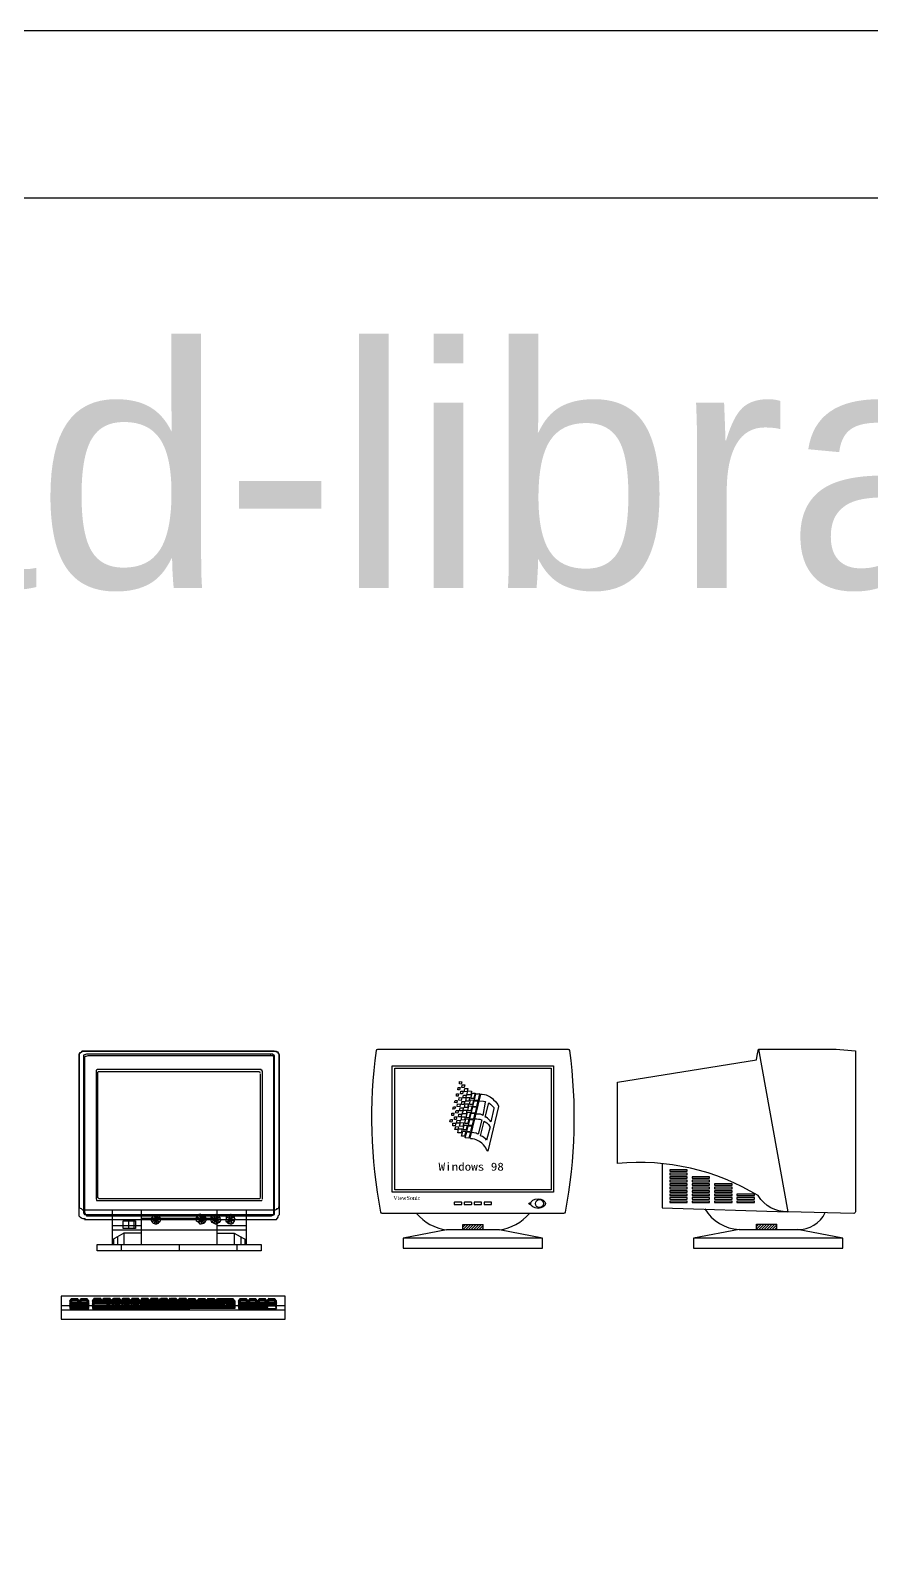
# Model space of a CAD drawing. Header units: inches. Extents: x 11.8 to 54.3, y 10.8 to 35.6.
# Drawn here: x 36.212 to 37.901, y 32.555 to 35.624 of the extents above; entities that cross this region are included whole.
import ezdxf

# ---------------------------------------------------------------- set-up
doc = ezdxf.new("R2010")
doc.units = ezdxf.units.IN
doc.header["$MEASUREMENT"] = 0
for name, color, linetype in [('02', 2, 'Continuous'), ('8', 8, 'Continuous'), ('kadrbm', 4, 'Continuous')]:
    doc.layers.add(name, color=color, linetype=linetype)
doc.styles.add('bmmm', font='swissel.ttf')
doc.styles.add('STYLE1', font='SimSun.ttf')
doc.styles.add('STYLE4', font='dutcheb.ttf')
pattern_1 = [(45, (-18.8266298, 37.797434), (-0.00265165043, 0.00265165043), [])]

# ---------------------------------------------------------------- blocks, each defined once
blk = doc.blocks.new('kadrbm')
at = {"layer": 'kadrbm', "color": 4}
blk.add_lwpolyline([(0, 0), (0, 24.7972), (21, 24.7972), (21, 0), (0, 0)], close=True, dxfattribs=at)
blk.add_lwpolyline([(20.6631, 0.3257), (20.6631, 24.4603), (0.3369, 24.4603), (0.3369, 0.3257), (20.6631, 0.3257)], dxfattribs=at)
at = {"layer": 'kadrbm', "color": 211, "true_color": 0xf674fb, "style": 'bmmm'}
blk.add_text('www.cad-libraries.blogspot.com', height=0.485134, dxfattribs=at).set_placement((0.5726, 23.6772))

msp = doc.modelspace()

# ---------------------------------------------------------------- hatches: boundary and pattern name
at = {"layer": '8'}
h = msp.add_hatch(dxfattribs=at)
h.set_pattern_fill('ANSI31,_O', color=256, scale=0.03)
h.set_pattern_definition(pattern_1)
h.paths.add_polyline_path([(37.1205, 33.2147), (37.1205, 33.2253), (37.08, 33.2253), (37.08, 33.2147)])
h = msp.add_hatch(dxfattribs=at)
h.set_pattern_fill('ANSI31,_O', color=256, scale=0.03)
h.set_pattern_definition(pattern_1)
h.paths.add_polyline_path([(37.6701, 33.2258), (37.6701, 33.2153), (37.7107, 33.2153), (37.7107, 33.2258)])

# ---------------------------------------------------------------- linework, layer by layer
at = {"layer": '02'}
for p, q in [((37.6738, 33.5777), (37.7326, 33.2512)), ((37.0671, 33.4834), (37.0675, 33.4878)), ((37.0675, 33.4878), (37.0715, 33.4878)), ((37.0701, 33.496), (37.0705, 33.5004)), ((37.0734, 33.4958), (37.0701, 33.496)), ((37.0705, 33.5004), (37.0743, 33.5004)), ((37.0715, 33.4878), (37.0707, 33.4834)), ((37.0732, 33.508), (37.0734, 33.5126)), ((37.0764, 33.5076), (37.0732, 33.508)), ((37.0734, 33.5126), (37.0776, 33.512)), ((37.0743, 33.5004), (37.0734, 33.4958)), ((37.0753, 33.4876), (37.0759, 33.4931)), ((37.0795, 33.4876), (37.0753, 33.4876)), ((37.0759, 33.4931), (37.0806, 33.4931)), ((37.0776, 33.512), (37.0764, 33.5076)), ((37.0778, 33.5009), (37.0787, 33.5063)), ((37.0829, 33.5004), (37.0778, 33.5009)), ((37.0787, 33.5063), (37.0841, 33.5061)), ((37.0806, 33.4931), (37.0795, 33.4876)), ((37.0797, 33.4797), (37.081, 33.4853)), ((37.081, 33.4853), (37.0871, 33.4853)), ((37.0827, 33.492), (37.0837, 33.4985)), ((37.0887, 33.4925), (37.0827, 33.492)), ((37.0841, 33.5061), (37.0829, 33.5004)), ((37.0837, 33.4985), (37.09, 33.4985)), ((37.0871, 33.4853), (37.0852, 33.4797)), ((37.0883, 33.4856), (37.0902, 33.4939)), ((37.0957, 33.4858), (37.0883, 33.4856)), ((37.09, 33.4985), (37.0887, 33.4925)), ((37.0902, 33.4939), (37.0976, 33.4933)), ((37.0946, 33.3986), (37.1159, 33.4873)), ((37.0976, 33.4933), (37.0957, 33.4858)), ((37.0961, 33.4793), (37.0984, 33.489)), ((37.0984, 33.489), (37.1047, 33.489)), ((37.1047, 33.489), (37.1023, 33.4792)), ((37.1033, 33.4757), (37.1062, 33.4877)), ((37.1062, 33.4877), (37.1101, 33.4881)), ((37.1101, 33.4881), (37.1136, 33.4887)), ((37.1136, 33.4887), (37.1104, 33.4752)), ((37.1143, 33.4888), (37.1143, 33.4888)), ((37.1159, 33.4873), (37.1187, 33.4873)), ((37.1187, 33.4873), (37.1235, 33.4868)), ((37.1235, 33.4868), (37.1265, 33.4857)), ((37.1265, 33.4857), (37.1311, 33.4839)), ((37.06, 33.4574), (37.061, 33.462)), ((37.064, 33.4578), (37.06, 33.4574)), ((37.061, 33.462), (37.065, 33.4618)), ((37.0633, 33.4702), (37.0644, 33.4748)), ((37.0677, 33.4698), (37.0633, 33.4702)), ((37.065, 33.4618), (37.064, 33.4578)), ((37.0644, 33.4748), (37.0688, 33.4746)), ((37.0654, 33.4498), (37.0667, 33.4547)), ((37.0667, 33.4547), (37.0713, 33.4547)), ((37.0707, 33.4834), (37.0671, 33.4834)), ((37.0688, 33.4746), (37.0677, 33.4698)), ((37.0686, 33.4626), (37.0692, 33.4677)), ((37.0736, 33.462), (37.0686, 33.4626)), ((37.0692, 33.4677), (37.0749, 33.4675)), ((37.0713, 33.4547), (37.0698, 33.449)), ((37.0719, 33.4752), (37.0726, 33.4805)), ((37.0766, 33.4748), (37.0719, 33.4752)), ((37.0726, 33.4805), (37.0776, 33.4799)), ((37.0734, 33.454), (37.0743, 33.4599)), ((37.0749, 33.4675), (37.0736, 33.462)), ((37.0743, 33.4599), (37.081, 33.4599)), ((37.0776, 33.4799), (37.0766, 33.4748)), ((37.0772, 33.4668), (37.0782, 33.4727)), ((37.0822, 33.4666), (37.0772, 33.4668)), ((37.0782, 33.4727), (37.0839, 33.4725)), ((37.0785, 33.4475), (37.081, 33.4553)), ((37.081, 33.4599), (37.0793, 33.454)), ((37.0852, 33.4797), (37.0797, 33.4797)), ((37.081, 33.4553), (37.0881, 33.4553)), ((37.0839, 33.4725), (37.0822, 33.4666)), ((37.0831, 33.4608), (37.0843, 33.4679)), ((37.0892, 33.4608), (37.0831, 33.4608)), ((37.0843, 33.4679), (37.0911, 33.4679)), ((37.086, 33.4731), (37.0875, 33.4809)), ((37.0923, 33.4734), (37.086, 33.4731)), ((37.0881, 33.4553), (37.0864, 33.4477)), ((37.0875, 33.4809), (37.0942, 33.4809)), ((37.0911, 33.4679), (37.0892, 33.4608)), ((37.09, 33.4547), (37.0922, 33.4636)), ((37.09, 33.4547), (37.0962, 33.4546)), ((37.0922, 33.4636), (37.0984, 33.4633)), ((37.0942, 33.4809), (37.0923, 33.4734)), ((37.0931, 33.467), (37.0952, 33.4757)), ((37.0931, 33.467), (37.0993, 33.467)), ((37.0952, 33.4757), (37.1014, 33.4754)), ((37.0961, 33.4793), (37.1023, 33.4792)), ((37.0984, 33.4633), (37.0962, 33.4546)), ((37.0971, 33.4502), (37.0999, 33.4615)), ((37.1014, 33.4754), (37.0993, 33.467)), ((37.0998, 33.4615), (37.1071, 33.4613)), ((37.1002, 33.4628), (37.1029, 33.4739)), ((37.1002, 33.4628), (37.1074, 33.4628)), ((37.1029, 33.4739), (37.11, 33.4737)), ((37.1033, 33.4757), (37.1104, 33.4752)), ((37.1071, 33.4613), (37.1044, 33.45)), ((37.11, 33.4737), (37.1074, 33.4628)), ((37.1089, 33.4612), (37.109, 33.4612)), ((37.1128, 33.4742), (37.1215, 33.4735)), ((37.1251, 33.4715), (37.1198, 33.4446)), ((37.1215, 33.4735), (37.1254, 33.4726)), ((37.1247, 33.4411), (37.132, 33.4696)), ((37.1254, 33.4726), (37.1251, 33.4715)), ((37.1518, 33.4623), (37.1304, 33.3727)), ((37.1311, 33.4839), (37.1346, 33.482)), ((37.132, 33.4696), (37.1355, 33.4673)), ((37.1346, 33.482), (37.1392, 33.4788)), ((37.1355, 33.4673), (37.1382, 33.4648)), ((37.1424, 33.4588), (37.1362, 33.4315)), ((37.1382, 33.4648), (37.1401, 33.4623)), ((37.1392, 33.4788), (37.1417, 33.4758)), ((37.1401, 33.4623), (37.1419, 33.4602)), ((37.1417, 33.4758), (37.1454, 33.4728)), ((37.1419, 33.4602), (37.1424, 33.4588)), ((37.1454, 33.4728), (37.1474, 33.4698)), ((37.1474, 33.4698), (37.15, 33.4664)), ((37.15, 33.4664), (37.1516, 33.4634)), ((37.1516, 33.4634), (37.1518, 33.4623)), ((37.0539, 33.4318), (37.0554, 33.4366)), ((37.0579, 33.4312), (37.0539, 33.4318)), ((37.0554, 33.4366), (37.0593, 33.4364)), ((37.0575, 33.4444), (37.0581, 33.4492)), ((37.061, 33.4444), (37.0575, 33.4444)), ((37.0593, 33.4364), (37.0579, 33.4312)), ((37.0581, 33.4492), (37.0621, 33.449)), ((37.0596, 33.4236), (37.0598, 33.4291)), ((37.0598, 33.4291), (37.0656, 33.4289)), ((37.0621, 33.449), (37.061, 33.4444)), ((37.0631, 33.4364), (37.0629, 33.4417)), ((37.0629, 33.4417), (37.0677, 33.4414)), ((37.0667, 33.4364), (37.0631, 33.4364)), ((37.0656, 33.4289), (37.0642, 33.4234)), ((37.0698, 33.449), (37.0654, 33.4498)), ((37.0677, 33.4414), (37.0667, 33.4364)), ((37.0675, 33.4291), (37.0688, 33.4347)), ((37.073, 33.4291), (37.0675, 33.4291)), ((37.0688, 33.4347), (37.0745, 33.4345)), ((37.0709, 33.4414), (37.0719, 33.4473)), ((37.0761, 33.4417), (37.0709, 33.4414)), ((37.0719, 33.4473), (37.0776, 33.4471)), ((37.0745, 33.4345), (37.073, 33.4291)), ((37.0793, 33.454), (37.0734, 33.454)), ((37.0734, 33.4228), (37.0753, 33.4301)), ((37.0753, 33.4301), (37.082, 33.4297)), ((37.0776, 33.4471), (37.0761, 33.4417)), ((37.0766, 33.4351), (37.0778, 33.4419)), ((37.0835, 33.4354), (37.0766, 33.4351)), ((37.0778, 33.4419), (37.0848, 33.4417)), ((37.0864, 33.4477), (37.0785, 33.4475)), ((37.082, 33.4297), (37.0801, 33.4226)), ((37.0806, 33.4161), (37.0827, 33.4247)), ((37.0827, 33.4247), (37.0889, 33.4247)), ((37.0848, 33.4417), (37.0835, 33.4354)), ((37.0837, 33.4289), (37.0858, 33.4374)), ((37.0837, 33.4289), (37.0899, 33.429)), ((37.0858, 33.4374), (37.092, 33.4374)), ((37.0867, 33.4409), (37.0891, 33.4508)), ((37.0867, 33.4409), (37.0928, 33.4407)), ((37.0889, 33.4247), (37.0867, 33.416)), ((37.0891, 33.4508), (37.0953, 33.4506)), ((37.092, 33.4374), (37.0899, 33.429)), ((37.091, 33.4249), (37.0938, 33.4364)), ((37.091, 33.4249), (37.0984, 33.4249)), ((37.0953, 33.4506), (37.0928, 33.4407)), ((37.0938, 33.4364), (37.1011, 33.4362)), ((37.0941, 33.4378), (37.0969, 33.4491)), ((37.0941, 33.4378), (37.1015, 33.438)), ((37.0969, 33.4491), (37.1041, 33.4489)), ((37.0971, 33.4502), (37.1044, 33.45)), ((37.1011, 33.4362), (37.0984, 33.4249)), ((37.1041, 33.4489), (37.1015, 33.438)), ((37.1039, 33.4374), (37.1079, 33.4375)), ((37.1084, 33.4473), (37.1063, 33.4474)), ((37.1079, 33.4375), (37.1116, 33.4372)), ((37.1116, 33.4473), (37.1084, 33.4473)), ((37.1178, 33.4356), (37.1104, 33.4067)), ((37.1157, 33.4469), (37.1116, 33.4473)), ((37.1116, 33.4372), (37.1143, 33.4368)), ((37.1143, 33.4368), (37.1173, 33.4356)), ((37.1152, 33.4037), (37.1228, 33.4329)), ((37.118, 33.4457), (37.1157, 33.4469)), ((37.1173, 33.4356), (37.1178, 33.4356)), ((37.1198, 33.4446), (37.118, 33.4457)), ((37.1228, 33.4329), (37.1249, 33.4317)), ((37.127, 33.4409), (37.1247, 33.4411)), ((37.1249, 33.4317), (37.1279, 33.4299)), ((37.1297, 33.4391), (37.127, 33.4409)), ((37.1279, 33.4299), (37.1313, 33.426)), ((37.1318, 33.4368), (37.1297, 33.4391)), ((37.1313, 33.426), (37.1334, 33.4228)), ((37.1346, 33.4338), (37.1318, 33.4368)), ((37.1362, 33.4315), (37.1346, 33.4338)), ((37.0642, 33.4234), (37.0596, 33.4236)), ((37.064, 33.4163), (37.0656, 33.4221)), ((37.0701, 33.4165), (37.064, 33.4163)), ((37.0656, 33.4221), (37.0715, 33.4219)), ((37.0698, 33.4095), (37.0715, 33.4175)), ((37.0768, 33.4095), (37.0698, 33.4095)), ((37.0715, 33.4219), (37.0701, 33.4165)), ((37.0715, 33.4175), (37.0789, 33.4173)), ((37.0801, 33.4226), (37.0734, 33.4228)), ((37.0789, 33.4173), (37.0768, 33.4095)), ((37.0774, 33.4031), (37.0799, 33.4131)), ((37.0835, 33.4031), (37.0774, 33.4031)), ((37.0799, 33.4131), (37.0859, 33.4129)), ((37.0806, 33.4161), (37.0867, 33.416)), ((37.0859, 33.4129), (37.0835, 33.4031)), ((37.0848, 33.3995), (37.0877, 33.4114)), ((37.0922, 33.3991), (37.0848, 33.3995)), ((37.0877, 33.4114), (37.0951, 33.4112)), ((37.088, 33.4126), (37.0907, 33.4236)), ((37.088, 33.4126), (37.0955, 33.4129)), ((37.0907, 33.4236), (37.098, 33.4236)), ((37.0951, 33.4112), (37.0922, 33.399)), ((37.0953, 33.3975), (37.0946, 33.3986)), ((37.0996, 33.3975), (37.0953, 33.3975)), ((37.098, 33.4236), (37.0955, 33.4129)), ((37.0973, 33.4101), (37.098, 33.4101)), ((37.0975, 33.4101), (37.0984, 33.4101)), ((37.1019, 33.4099), (37.0975, 33.4101)), ((37.1033, 33.3966), (37.0996, 33.3975)), ((37.1065, 33.4087), (37.1019, 33.4099)), ((37.107, 33.3954), (37.1033, 33.3966)), ((37.1086, 33.4076), (37.1065, 33.4087)), ((37.1097, 33.394), (37.107, 33.3954)), ((37.1104, 33.4067), (37.1086, 33.4076)), ((37.1134, 33.3922), (37.1097, 33.394)), ((37.1192, 33.4023), (37.1152, 33.4037)), ((37.1219, 33.4002), (37.1192, 33.4023)), ((37.1261, 33.397), (37.1219, 33.4002)), ((37.1277, 33.3947), (37.1261, 33.397)), ((37.1348, 33.4216), (37.1277, 33.3947)), ((37.1334, 33.4228), (37.1348, 33.4216)), ((37.1182, 33.3888), (37.1134, 33.3922)), ((37.1212, 33.3855), (37.1182, 33.3888)), ((37.1238, 33.3821), (37.1212, 33.3855)), ((37.1261, 33.3793), (37.1238, 33.3821)), ((37.1277, 33.3764), (37.1261, 33.3793)), ((37.1304, 33.3727), (37.1277, 33.3764)), ((37.1537, 33.2147), (37.0468, 33.2147)), ((37.08, 33.2253), (37.1205, 33.2253)), ((37.08, 33.2147), (37.08, 33.2253)), ((37.1205, 33.2147), (37.1205, 33.2253)), ((37.635, 33.2153), (37.7522, 33.2153)), ((37.6701, 33.2258), (37.7107, 33.2258)), ((37.6701, 33.2153), (37.6701, 33.2258)), ((37.7107, 33.2153), (37.7107, 33.2258)), ((37.2402, 33.198), (36.9602, 33.198)), ((37.8436, 33.198), (37.5436, 33.198)), ((37.8436, 33.198), (37.5436, 33.198))]:
    msp.add_line(p, q, dxfattribs=at)
for points in [[(36.9181, 33.2477, -0.362318), (36.9153, 33.2501, -0.080728), (36.9064, 33.5753, -0.377356), (36.9092, 33.5777), (37.2912, 33.5777, -0.377356), (37.2941, 33.5753, -0.080728), (37.2852, 33.2501, -0.362318), (37.2824, 33.2477)], [(37.8652, 33.2477), (37.7326, 33.2512, -0.278276), (37.6735, 33.2834, 0.161731), (37.3908, 33.3479), (37.3908, 33.5113), (37.6698, 33.5561), (37.671, 33.5648), (37.6738, 33.5777), (37.8064, 33.5777, -0.03255), (37.8686, 33.5743), (37.8686, 33.2512, -0.414214)], [(37.0637, 33.2653), (37.0767, 33.2653, 0.414214), (37.0777, 33.2663), (37.0777, 33.2693, 0.414214), (37.0767, 33.2703), (37.0637, 33.2703, 0.414214), (37.0627, 33.2693), (37.0627, 33.2663, 0.414214)], [(37.0837, 33.2653), (37.0967, 33.2653, 0.414214), (37.0977, 33.2663), (37.0977, 33.2693, 0.414214), (37.0967, 33.2703), (37.0837, 33.2703, 0.414214), (37.0827, 33.2693), (37.0827, 33.2663, 0.414214)], [(37.1037, 33.2653), (37.1167, 33.2653, 0.414214), (37.1177, 33.2663), (37.1177, 33.2693, 0.414214), (37.1167, 33.2703), (37.1037, 33.2703, 0.414214), (37.1027, 33.2693), (37.1027, 33.2663, 0.414214)], [(37.1237, 33.2653), (37.1367, 33.2653, 0.414214), (37.1377, 33.2663), (37.1377, 33.2693, 0.414214), (37.1367, 33.2703), (37.1237, 33.2703, 0.414214), (37.1227, 33.2693), (37.1227, 33.2663, 0.414214)]]:
    msp.add_lwpolyline(points, format="xyb", close=True, dxfattribs=at)
at = {"layer": '02', "extrusion": (0, 0, -1)}
for points in [[(-36.3197, 33.2358), (-36.7016, 33.2358), (-36.7059, 33.2358), (-36.7087, 33.24), (-36.7087, 33.2429), (-36.7116, 33.2457), (-36.7116, 33.5659), (-36.7087, 33.5716), (-36.7059, 33.573), (-36.7016, 33.573), (-36.314, 33.573), (-36.3125, 33.5702), (-36.3097, 33.5702), (-36.3097, 33.5687), (-36.3083, 33.5673), (-36.3083, 33.2429), (-36.3111, 33.24), (-36.3125, 33.24), (-36.3125, 33.2386), (-36.3168, 33.2372), (-36.3211, 33.2372)], [(-36.6988, 33.2543), (-36.3211, 33.2543), (-36.3168, 33.2543), (-36.314, 33.2571), (-36.3097, 33.2585), (-36.3097, 33.5673), (-36.3111, 33.5702), (-36.3154, 33.573), (-36.3154, 33.5744), (-36.7002, 33.5744), (-36.7073, 33.5716), (-36.7087, 33.5687), (-36.7102, 33.5673), (-36.7102, 33.2614), (-36.7087, 33.2571), (-36.7059, 33.2571), (-36.7059, 33.2557), (-36.703, 33.2543), (-36.7016, 33.2543)], [(-36.6945, 33.5673), (-36.3239, 33.5673), (-36.3182, 33.5659), (-36.3182, 33.5645), (-36.3182, 33.2486), (-36.3197, 33.2457), (-36.3197, 33.2457), (-36.3211, 33.2457), (-36.6988, 33.2457), (-36.6988, 33.2457), (-36.7016, 33.2457), (-36.7016, 33.2486), (-36.7016, 33.563), (-36.7016, 33.5645), (-36.6973, 33.5673), (-36.6931, 33.5673)], [(-36.6945, 33.5645), (-36.3268, 33.5645), (-36.3225, 33.563), (-36.3211, 33.563), (-36.3197, 33.5616), (-36.3197, 33.2486), (-36.3211, 33.2471), (-36.3225, 33.2457), (-36.3239, 33.2429), (-36.3254, 33.2429), (-36.6959, 33.2429), (-36.6988, 33.2443), (-36.7002, 33.2471), (-36.7002, 33.25), (-36.7002, 33.5616), (-36.6988, 33.5645), (-36.6973, 33.5645)], [(-36.4225, 33.2329), (-36.4225, 33.2171), (-36.3973, 33.2171), (-36.3973, 33.2329)], [(-36.6745, 33.1854), (-36.6745, 33.1728), (-36.3451, 33.1728), (-36.3451, 33.1854)]]:
    msp.add_lwpolyline(points, close=True, dxfattribs=at)
for points in [[(-36.677, 33.5337), (-36.677, 33.5356), (-36.6751, 33.5356), (-36.6751, 33.5366), (-36.346, 33.5366), (-36.3441, 33.5356), (-36.3431, 33.5347), (-36.3431, 33.2773), (-36.3441, 33.2754), (-36.3441, 33.2734), (-36.346, 33.2734), (-36.6731, 33.2734), (-36.6741, 33.2734), (-36.6761, 33.2734), (-36.6761, 33.2744), (-36.677, 33.2744)], [(-36.6731, 33.5278), (-36.6731, 33.2812), (-36.6722, 33.2773), (-36.6702, 33.2773), (-36.6682, 33.2773), (-36.3509, 33.2773), (-36.349, 33.2773), (-36.348, 33.2783), (-36.347, 33.2793), (-36.347, 33.5308), (-36.347, 33.5317), (-36.348, 33.5327), (-36.6712, 33.5327), (-36.6722, 33.5308), (-36.6731, 33.5308)], [(-36.677, 33.5337), (-36.677, 33.2763)], [(-36.3755, 33.254), (-36.3755, 33.1854)], [(-36.4337, 33.254), (-36.4337, 33.1854)], [(-36.4728, 33.2356), (-36.4536, 33.2356), (-36.4542, 33.2369), (-36.4549, 33.2395), (-36.4562, 33.2402), (-36.4569, 33.2422), (-36.4589, 33.2435), (-36.4595, 33.2448), (-36.4615, 33.2455), (-36.4642, 33.2455), (-36.4668, 33.2441), (-36.4688, 33.2435), (-36.4694, 33.2428), (-36.4708, 33.2415), (-36.4714, 33.2395), (-36.4721, 33.2375), (-36.4721, 33.2356), (-36.4721, 33.2329), (-36.4714, 33.2309), (-36.4688, 33.2289), (-36.4681, 33.2276), (-36.4648, 33.2263), (-36.4628, 33.2263), (-36.4608, 33.227), (-36.4582, 33.2276), (-36.4562, 33.2296), (-36.4556, 33.2316), (-36.4542, 33.2336), (-36.4536, 33.2362)], [(-36.4708, 33.2402), (-36.4549, 33.2303)], [(-36.4556, 33.2402), (-36.4708, 33.2309)], [(-36.4589, 33.2441), (-36.4668, 33.2276)], [(-36.4681, 33.2441), (-36.4595, 33.2276)], [(-36.4635, 33.2455), (-36.4635, 33.2263)], [(-36.5548, 33.2455), (-36.5561, 33.2455), (-36.5581, 33.2455), (-36.5587, 33.2441), (-36.5601, 33.2441), (-36.5607, 33.2435), (-36.5614, 33.2422), (-36.5621, 33.2415), (-36.5627, 33.2395), (-36.5634, 33.2369), (-36.5634, 33.2356), (-36.5634, 33.2329), (-36.5621, 33.2316), (-36.5607, 33.2296), (-36.5601, 33.2283), (-36.5594, 33.2276), (-36.5568, 33.227), (-36.5541, 33.2263), (-36.5515, 33.2263), (-36.5515, 33.227), (-36.5501, 33.2283), (-36.5488, 33.2296), (-36.5475, 33.2309), (-36.5449, 33.2322), (-36.5449, 33.2349), (-36.5449, 33.2375), (-36.5449, 33.2402), (-36.5455, 33.2408), (-36.5475, 33.2428), (-36.5501, 33.2461), (-36.5528, 33.2461), (-36.5541, 33.2468)], [(-36.5627, 33.2309), (-36.5455, 33.2408)], [(-36.5621, 33.2408), (-36.5475, 33.2303)], [(-36.5501, 33.2441), (-36.5594, 33.2276)], [(-36.5594, 33.2441), (-36.5501, 33.2276)], [(-36.5548, 33.2455), (-36.5548, 33.227)], [(-36.5845, 33.2455), (-36.5865, 33.2455), (-36.5872, 33.2448), (-36.5885, 33.2435), (-36.5793, 33.2283), (-36.5759, 33.2296), (-36.5759, 33.2316), (-36.5912, 33.2402), (-36.5918, 33.2402), (-36.5918, 33.2382), (-36.5925, 33.2369), (-36.5925, 33.2356), (-36.574, 33.2356), (-36.574, 33.2362), (-36.574, 33.2389), (-36.5753, 33.2402), (-36.5753, 33.2408), (-36.5918, 33.2309), (-36.5912, 33.2296), (-36.5892, 33.2289), (-36.5872, 33.2289), (-36.5872, 33.2283), (-36.5793, 33.2435), (-36.5793, 33.2441), (-36.5806, 33.2448), (-36.5819, 33.2455), (-36.5832, 33.2461)], [(-36.5931, 33.2336), (-36.5925, 33.2316), (-36.5912, 33.2309), (-36.5898, 33.2296), (-36.5872, 33.2276), (-36.5859, 33.2276), (-36.5845, 33.2263), (-36.5832, 33.2263), (-36.5819, 33.227), (-36.5806, 33.2276), (-36.5753, 33.2309), (-36.5746, 33.2336), (-36.5746, 33.2356), (-36.5746, 33.2382), (-36.5746, 33.2415), (-36.5753, 33.2422), (-36.5773, 33.2441), (-36.5779, 33.2448)], [(-36.5839, 33.2448), (-36.5839, 33.227)], [(-36.5859, 33.254), (-36.5859, 33.1854)], [(-36.5885, 33.2441), (-36.5898, 33.2422), (-36.5905, 33.2408), (-36.5905, 33.2402)], [(-36.6176, 33.2435), (-36.6084, 33.2276), (-36.6064, 33.2296), (-36.6064, 33.2316), (-36.6209, 33.2415), (-36.6189, 33.2435), (-36.6163, 33.2441), (-36.6156, 33.2441), (-36.6137, 33.2455), (-36.613, 33.2455), (-36.6103, 33.2448), (-36.6084, 33.2448), (-36.617, 33.227), (-36.6189, 33.2289), (-36.6209, 33.2316), (-36.6044, 33.2408), (-36.6044, 33.2382), (-36.6044, 33.2362), (-36.6216, 33.2356), (-36.6209, 33.2356), (-36.6209, 33.2336), (-36.6203, 33.2316)], [(-36.6077, 33.2441), (-36.6064, 33.2435), (-36.6044, 33.2422), (-36.6044, 33.2408)], [(-36.6137, 33.2455), (-36.6137, 33.2263)], [(-36.6209, 33.2415), (-36.6209, 33.2395), (-36.6209, 33.2382), (-36.6216, 33.2362), (-36.6216, 33.2356)], [(-36.6447, 33.254), (-36.6447, 33.1854)], [(-36.4337, 33.223), (-36.3755, 33.223)], [(-36.6447, 33.2138), (-36.3755, 33.2138)], [(-36.4086, 33.2329), (-36.4086, 33.2171)], [(-36.4192, 33.2329), (-36.4192, 33.2171)], [(-36.5859, 33.2375), (-36.4337, 33.2375)], [(-36.5634, 33.2362), (-36.5449, 33.2356)], [(-36.6447, 33.223), (-36.5859, 33.223)], [(-36.6037, 33.2356), (-36.6037, 33.2342), (-36.6037, 33.2329), (-36.6037, 33.2316), (-36.6051, 33.2316), (-36.6064, 33.2309), (-36.609, 33.2276), (-36.611, 33.2276), (-36.6123, 33.227), (-36.6143, 33.2263), (-36.615, 33.2263)], [(-36.4337, 33.2078), (-36.3987, 33.2078), (-36.3755, 33.1946)], [(-36.3782, 33.1953), (-36.3782, 33.1854)], [(-36.3861, 33.2005), (-36.3861, 33.1854)], [(-36.3934, 33.1854), (-36.3934, 33.1728)], [(-36.3987, 33.2078), (-36.3987, 33.1854)], [(-36.5098, 33.1854), (-36.5098, 33.1728)], [(-36.5859, 33.2078), (-36.6209, 33.2078), (-36.6447, 33.1946)], [(-36.6209, 33.2078), (-36.6209, 33.1854)], [(-36.6262, 33.1854), (-36.6262, 33.1728)], [(-36.6342, 33.1999), (-36.6342, 33.1854)], [(-36.6421, 33.1966), (-36.6421, 33.1854)]]:
    msp.add_lwpolyline(points, dxfattribs=at)
at = {"layer": '02'}
for points in [[(36.9381, 33.5443), (37.2624, 33.5443), (37.2624, 33.2903), (36.9381, 33.2903)], [(36.9431, 33.5393), (37.2574, 33.5393), (37.2574, 33.2953), (36.9431, 33.2953)], [(37.4957, 33.3324), (37.5307, 33.3324), (37.5307, 33.3354), (37.4957, 33.3354)], [(37.4957, 33.3254), (37.5307, 33.3254), (37.5307, 33.3284), (37.4957, 33.3284)], [(37.4957, 33.3184), (37.5307, 33.3184), (37.5307, 33.3214), (37.4957, 33.3214)], [(37.4957, 33.3114), (37.5307, 33.3114), (37.5307, 33.3144), (37.4957, 33.3144)], [(37.4957, 33.3044), (37.5307, 33.3044), (37.5307, 33.3074), (37.4957, 33.3074)], [(37.5407, 33.3184), (37.5757, 33.3184), (37.5757, 33.3214), (37.5407, 33.3214)], [(37.5407, 33.3114), (37.5757, 33.3114), (37.5757, 33.3144), (37.5407, 33.3144)], [(37.5407, 33.3044), (37.5757, 33.3044), (37.5757, 33.3074), (37.5407, 33.3074)], [(37.5857, 33.3044), (37.6207, 33.3044), (37.6207, 33.3074), (37.5857, 33.3074)], [(37.4957, 33.2974), (37.5307, 33.2974), (37.5307, 33.3004), (37.4957, 33.3004)], [(37.4957, 33.2904), (37.5307, 33.2904), (37.5307, 33.2934), (37.4957, 33.2934)], [(37.4957, 33.2834), (37.5307, 33.2834), (37.5307, 33.2864), (37.4957, 33.2864)], [(37.4957, 33.2764), (37.5307, 33.2764), (37.5307, 33.2794), (37.4957, 33.2794)], [(37.4957, 33.2694), (37.5307, 33.2694), (37.5307, 33.2724), (37.4957, 33.2724)], [(37.5407, 33.2974), (37.5757, 33.2974), (37.5757, 33.3004), (37.5407, 33.3004)], [(37.5407, 33.2904), (37.5757, 33.2904), (37.5757, 33.2934), (37.5407, 33.2934)], [(37.5407, 33.2834), (37.5757, 33.2834), (37.5757, 33.2864), (37.5407, 33.2864)], [(37.5407, 33.2764), (37.5757, 33.2764), (37.5757, 33.2794), (37.5407, 33.2794)], [(37.5407, 33.2694), (37.5757, 33.2694), (37.5757, 33.2724), (37.5407, 33.2724)], [(37.5857, 33.2974), (37.6207, 33.2974), (37.6207, 33.3004), (37.5857, 33.3004)], [(37.5857, 33.2904), (37.6207, 33.2904), (37.6207, 33.2934), (37.5857, 33.2934)], [(37.5857, 33.2834), (37.6207, 33.2834), (37.6207, 33.2864), (37.5857, 33.2864)], [(37.5857, 33.2764), (37.6207, 33.2764), (37.6207, 33.2794), (37.5857, 33.2794)], [(37.5857, 33.2694), (37.6207, 33.2694), (37.6207, 33.2724), (37.5857, 33.2724)], [(37.6307, 33.2834), (37.6657, 33.2834), (37.6657, 33.2864), (37.6307, 33.2864)], [(37.6307, 33.2764), (37.6657, 33.2764), (37.6657, 33.2794), (37.6307, 33.2794)], [(37.6307, 33.2694), (37.6657, 33.2694), (37.6657, 33.2724), (37.6307, 33.2724)], [(36.273, 33.0814), (36.273, 33.035), (36.723, 33.035), (36.723, 33.0814)], [(36.2903, 33.0569), (36.3284, 33.0569), (36.3284, 33.0719), (36.2903, 33.0719)], [(36.6295, 33.072), (36.6295, 33.0569), (36.7056, 33.0569), (36.7056, 33.072)]]:
    msp.add_lwpolyline(points, close=True, dxfattribs=at)
for points in [[(37.4806, 33.3478), (37.4806, 33.2591), (37.7326, 33.2512)], [(36.273, 33.0625), (36.723, 33.0625)], [(36.2903, 33.0719), (36.2942, 33.0771), (36.2903, 33.0695), (36.2942, 33.0745), (36.2903, 33.067), (36.2942, 33.0719), (36.2903, 33.0644), (36.2942, 33.0695), (36.2903, 33.0619), (36.2942, 33.067), (36.2903, 33.0593), (36.2942, 33.0644), (36.2903, 33.0569)], [(36.2903, 33.0695), (36.3284, 33.0695)], [(36.2903, 33.067), (36.3284, 33.067)], [(36.2903, 33.0644), (36.3284, 33.0644)], [(36.2903, 33.0619), (36.3284, 33.0619)], [(36.2903, 33.0593), (36.3284, 33.0593)], [(36.2941, 33.0771), (36.3056, 33.0771)], [(36.2942, 33.0745), (36.3054, 33.0745)], [(36.3094, 33.0721), (36.3056, 33.0771), (36.3094, 33.0696), (36.3056, 33.0745), (36.3094, 33.0671), (36.3056, 33.0719), (36.3094, 33.0644), (36.3056, 33.0696), (36.3094, 33.0619), (36.3056, 33.067), (36.3095, 33.0593), (36.3133, 33.067), (36.3093, 33.0619), (36.3134, 33.0696), (36.3094, 33.0644), (36.3133, 33.0719), (36.3094, 33.0671), (36.3131, 33.0745), (36.3095, 33.0695), (36.3134, 33.0771), (36.3094, 33.0719), (36.3094, 33.0593)], [(36.3133, 33.0771), (36.3246, 33.0771)], [(36.3133, 33.0745), (36.3249, 33.0745)], [(36.3284, 33.0718), (36.3246, 33.0771), (36.3282, 33.0695), (36.3246, 33.0745), (36.3284, 33.0671), (36.3244, 33.0721), (36.3284, 33.0644), (36.3246, 33.0696), (36.3282, 33.0621), (36.3245, 33.067), (36.3282, 33.0594), (36.3245, 33.0645), (36.3282, 33.0569)], [(36.3361, 33.0719), (36.34, 33.0772), (36.3361, 33.0699), (36.34, 33.0745), (36.3361, 33.0669), (36.34, 33.0719), (36.3361, 33.0645), (36.34, 33.0695), (36.3361, 33.0619), (36.3402, 33.0671), (36.3361, 33.0593), (36.3396, 33.0641), (36.3361, 33.0569)], [(36.3361, 33.0721), (36.3361, 33.0569)], [(36.3361, 33.0719), (36.4344, 33.0719)], [(36.3361, 33.0671), (36.433, 33.0671)], [(36.3361, 33.0643), (36.4297, 33.0643)], [(36.3361, 33.0621), (36.4384, 33.0621)], [(36.3361, 33.0619), (36.4402, 33.0619)], [(36.3361, 33.0593), (36.438, 33.0593)], [(36.3361, 33.0569), (36.4334, 33.0569)], [(36.3363, 33.0695), (36.4342, 33.0695)], [(36.3402, 33.0772), (36.3514, 33.0772)], [(36.3402, 33.0745), (36.3516, 33.0745)], [(36.3555, 33.0669), (36.3516, 33.0743), (36.3555, 33.0697), (36.3514, 33.0772), (36.3553, 33.0719), (36.3589, 33.0772), (36.3555, 33.0699), (36.3593, 33.0745), (36.3553, 33.0673), (36.3553, 33.0721)], [(36.3516, 33.0641), (36.3553, 33.0571), (36.3593, 33.0643), (36.3555, 33.0597), (36.3518, 33.0639)], [(36.3555, 33.0595), (36.3555, 33.0575)], [(36.3593, 33.0772), (36.3704, 33.0772)], [(36.3593, 33.0745), (36.3704, 33.0745)], [(36.3653, 33.0671), (36.3617, 33.0719), (36.3653, 33.0643), (36.3689, 33.0717), (36.3653, 33.0671), (36.3653, 33.0645)], [(36.3691, 33.0649), (36.3655, 33.0695), (36.3691, 33.0621), (36.373, 33.0693), (36.3693, 33.0649), (36.3693, 33.0623)], [(36.3742, 33.0669), (36.3704, 33.0745), (36.3742, 33.0693), (36.3704, 33.0772), (36.3742, 33.0719), (36.378, 33.077), (36.3742, 33.0695), (36.3782, 33.0747), (36.3742, 33.0669), (36.3742, 33.0721)], [(36.3742, 33.0569), (36.3708, 33.0637), (36.3742, 33.0595), (36.3778, 33.0641), (36.3742, 33.0567), (36.3742, 33.0593)], [(36.3792, 33.0593), (36.3756, 33.0667), (36.3792, 33.0621), (36.383, 33.0665), (36.3794, 33.0593), (36.3794, 33.0619)], [(36.378, 33.0772), (36.3895, 33.0772)], [(36.3784, 33.0745), (36.3897, 33.0745)], [(36.3844, 33.0643), (36.3804, 33.0723), (36.3844, 33.0669), (36.3879, 33.0717), (36.3844, 33.0645), (36.3844, 33.0669)], [(36.3881, 33.0647), (36.3844, 33.0693), (36.3879, 33.0619), (36.3919, 33.0691), (36.3881, 33.0647), (36.3881, 33.0621)], [(36.3933, 33.0669), (36.3897, 33.0745), (36.3935, 33.0693), (36.3895, 33.0772), (36.3933, 33.0717), (36.3969, 33.077), (36.3933, 33.0691), (36.3971, 33.0743), (36.3935, 33.0673), (36.3935, 33.0721)], [(36.3933, 33.0595), (36.3901, 33.0637), (36.3933, 33.0573), (36.3965, 33.0641), (36.3931, 33.0595), (36.3931, 33.0573)], [(36.3983, 33.0593), (36.3947, 33.0667), (36.3983, 33.0617), (36.4018, 33.0665), (36.3983, 33.0597), (36.3983, 33.0621)], [(36.3969, 33.0772), (36.4082, 33.0772)], [(36.3973, 33.0745), (36.4082, 33.0745)], [(36.4034, 33.0645), (36.3995, 33.0719), (36.4034, 33.0669), (36.407, 33.0717), (36.4034, 33.0643), (36.4034, 33.0669)], [(36.4072, 33.0621), (36.4034, 33.0693), (36.4074, 33.0643), (36.4108, 33.0695), (36.4072, 33.0613), (36.4072, 33.0647)], [(36.4122, 33.0671), (36.4082, 33.0745), (36.4122, 33.0697), (36.4084, 33.0772), (36.4122, 33.0721), (36.4164, 33.0772), (36.4124, 33.0699), (36.416, 33.0745), (36.4122, 33.0671), (36.4122, 33.0725)], [(36.4173, 33.0593), (36.4134, 33.0669), (36.4171, 33.0621), (36.4211, 33.0667), (36.4175, 33.0593), (36.4173, 33.0625)], [(36.4162, 33.0745), (36.4275, 33.0745)], [(36.4164, 33.0772), (36.4277, 33.0772)], [(36.4225, 33.0645), (36.4187, 33.0719), (36.4221, 33.0671), (36.4265, 33.0717), (36.4227, 33.0639)], [(36.4261, 33.0643), (36.4221, 33.0697), (36.4263, 33.0613), (36.4293, 33.0689), (36.4259, 33.0643), (36.4259, 33.0615)], [(36.4227, 33.0637), (36.4227, 33.0667)], [(36.4263, 33.0644), (36.5312, 33.0644)], [(36.4314, 33.0721), (36.4277, 33.0772), (36.4312, 33.0699), (36.4277, 33.0745), (36.4314, 33.067), (36.435, 33.0745), (36.4314, 33.0694), (36.4352, 33.0772), (36.4316, 33.0723), (36.4312, 33.067)], [(36.4314, 33.0719), (36.529, 33.0719)], [(36.4314, 33.0694), (36.5303, 33.0694)], [(36.4314, 33.067), (36.5288, 33.067)], [(36.4323, 33.0569), (36.5314, 33.0569)], [(36.4365, 33.0622), (36.4327, 33.0666), (36.4367, 33.0593), (36.44, 33.0666), (36.4365, 33.062), (36.4365, 33.0595)], [(36.4352, 33.0772), (36.4467, 33.0772)], [(36.4354, 33.0745), (36.4467, 33.0745)], [(36.4365, 33.062), (36.5343, 33.062)], [(36.4365, 33.0593), (36.5352, 33.0593)], [(36.4367, 33.0622), (36.5339, 33.0622)], [(36.4416, 33.0644), (36.438, 33.0721), (36.4416, 33.0672), (36.4456, 33.0721), (36.4418, 33.0642), (36.4414, 33.0675)], [(36.4453, 33.0646), (36.4418, 33.0694), (36.4453, 33.0622), (36.4491, 33.0692), (36.4451, 33.0646), (36.4453, 33.0626)], [(36.4504, 33.0672), (36.4469, 33.0745), (36.4504, 33.0694), (36.4467, 33.0772), (36.4506, 33.0719), (36.4542, 33.0772), (36.4504, 33.0697), (36.4544, 33.0745), (36.4504, 33.0672), (36.4504, 33.0725)], [(36.4555, 33.0626), (36.4517, 33.0668), (36.4555, 33.0593), (36.4592, 33.0666), (36.4557, 33.0624), (36.4557, 33.0593)], [(36.4542, 33.0745), (36.4659, 33.0745)], [(36.4544, 33.0772), (36.4656, 33.0772)], [(36.4606, 33.0644), (36.457, 33.0719), (36.4606, 33.0668), (36.4641, 33.0719), (36.4606, 33.0644), (36.4603, 33.0672)], [(36.4643, 33.062), (36.4603, 33.0699), (36.4641, 33.0646), (36.4683, 33.0694), (36.4641, 33.0615), (36.4641, 33.0646)], [(36.4694, 33.067), (36.4656, 33.0745), (36.4696, 33.069), (36.4659, 33.0772), (36.4694, 33.0721), (36.4729, 33.0769), (36.4696, 33.0694), (36.4734, 33.0745), (36.4696, 33.0672), (36.4696, 33.0723)], [(36.4745, 33.0626), (36.4703, 33.0672), (36.4743, 33.0597), (36.478, 33.0664), (36.4745, 33.0624), (36.4743, 33.06)], [(36.4731, 33.0745), (36.4846, 33.0745)], [(36.4734, 33.0772), (36.4846, 33.0772)], [(36.4795, 33.0646), (36.476, 33.0717), (36.4793, 33.0672), (36.4833, 33.0717), (36.4798, 33.0642), (36.4798, 33.067)], [(36.4833, 33.0648), (36.4798, 33.069), (36.4835, 33.0617), (36.4873, 33.0692), (36.4833, 33.0646), (36.4833, 33.062)], [(36.4884, 33.0672), (36.4848, 33.0745), (36.4884, 33.0694), (36.4846, 33.0772), (36.4884, 33.0723), (36.4921, 33.0772), (36.4884, 33.069), (36.4921, 33.0743), (36.4886, 33.0672), (36.4886, 33.0723)], [(36.4935, 33.0622), (36.4899, 33.0666), (36.4935, 33.0589), (36.497, 33.0666), (36.4937, 33.062), (36.4937, 33.0595)], [(36.4921, 33.0745), (36.5036, 33.0745)], [(36.4924, 33.0772), (36.5041, 33.0772)], [(36.4985, 33.0646), (36.4948, 33.0717), (36.4983, 33.0672), (36.5018, 33.0714), (36.4988, 33.0642), (36.4988, 33.0675)], [(36.5025, 33.0646), (36.4988, 33.0694), (36.5025, 33.0617), (36.5058, 33.0688), (36.5027, 33.0646), (36.5023, 33.0622)], [(36.5076, 33.0672), (36.5036, 33.0745), (36.5078, 33.0694), (36.5036, 33.0767), (36.5074, 33.0721), (36.5113, 33.0774), (36.5078, 33.0697), (36.5113, 33.0745), (36.5076, 33.0668), (36.5076, 33.0721)], [(36.5127, 33.062), (36.5087, 33.0668), (36.5127, 33.0591), (36.516, 33.0664), (36.5124, 33.0624), (36.5124, 33.0591)], [(36.5113, 33.0745), (36.5226, 33.0745)], [(36.5116, 33.0772), (36.5228, 33.0772)], [(36.5175, 33.0646), (36.5142, 33.0714), (36.5175, 33.067), (36.5211, 33.0721), (36.5175, 33.0642), (36.5175, 33.067)], [(36.5215, 33.0644), (36.518, 33.069), (36.5215, 33.0617), (36.5255, 33.0694), (36.5215, 33.0648), (36.5215, 33.0622)], [(36.5266, 33.0672), (36.5224, 33.0745), (36.5266, 33.069), (36.5226, 33.0772), (36.5264, 33.0721), (36.5301, 33.0769), (36.5266, 33.069), (36.5303, 33.0745), (36.5266, 33.0675), (36.5266, 33.0725)], [(36.5253, 33.0644), (36.5992, 33.0644)], [(36.5266, 33.072), (36.6218, 33.072), (36.6218, 33.0569), (36.5266, 33.0569)], [(36.5266, 33.0695), (36.6218, 33.0695)], [(36.5266, 33.067), (36.6215, 33.067)], [(36.5318, 33.0622), (36.5282, 33.0666), (36.532, 33.0594), (36.532, 33.0624), (36.5351, 33.0665), (36.5318, 33.0596)], [(36.5305, 33.077), (36.5422, 33.077)], [(36.5307, 33.0745), (36.542, 33.0745)], [(36.5316, 33.0619), (36.6216, 33.0619)], [(36.5318, 33.0622), (36.6218, 33.0622)], [(36.5318, 33.0594), (36.6218, 33.0594)], [(36.5368, 33.0672), (36.5332, 33.072), (36.5368, 33.0644), (36.5406, 33.0718), (36.5366, 33.067), (36.5368, 33.0645)], [(36.5406, 33.0645), (36.5372, 33.0691), (36.5406, 33.0621), (36.5443, 33.0689), (36.5406, 33.0647), (36.5406, 33.0622)], [(36.5456, 33.0722), (36.5418, 33.077), (36.5456, 33.0695), (36.5422, 33.0745), (36.5456, 33.067), (36.5492, 33.0743), (36.5456, 33.0693), (36.5494, 33.077), (36.5456, 33.072), (36.5456, 33.0672)], [(36.5508, 33.0621), (36.5471, 33.0668), (36.551, 33.0592), (36.5544, 33.0665), (36.5508, 33.0619), (36.5508, 33.0596)], [(36.5494, 33.077), (36.5609, 33.077)], [(36.5494, 33.0745), (36.5609, 33.0745)], [(36.5558, 33.0668), (36.5525, 33.0716), (36.5556, 33.0644), (36.5598, 33.072), (36.5558, 33.0672), (36.5558, 33.0644)], [(36.5596, 33.0647), (36.5561, 33.0691), (36.5594, 33.0621), (36.5634, 33.0691), (36.5596, 33.0645), (36.5596, 33.0624)], [(36.5648, 33.0672), (36.5609, 33.0745), (36.5651, 33.0689), (36.5609, 33.077), (36.5649, 33.072), (36.5686, 33.0768), (36.5648, 33.0693), (36.5686, 33.0743), (36.5649, 33.0668), (36.5648, 33.0724)], [(36.5648, 33.0598), (36.5613, 33.064), (36.5648, 33.0569), (36.5686, 33.0642), (36.5648, 33.0598), (36.5648, 33.0575)], [(36.5697, 33.0622), (36.5661, 33.067), (36.5697, 33.0594), (36.5734, 33.0668), (36.5695, 33.0617), (36.5695, 33.0596)], [(36.5686, 33.077), (36.5801, 33.077)], [(36.5686, 33.0745), (36.5801, 33.0745)], [(36.5749, 33.0674), (36.5713, 33.072), (36.5749, 33.0642), (36.5787, 33.0718), (36.5749, 33.0672), (36.5747, 33.0642)], [(36.5785, 33.0647), (36.5753, 33.0693), (36.5785, 33.0617), (36.5822, 33.0689), (36.5785, 33.0645), (36.5785, 33.0619)], [(36.5837, 33.067), (36.5801, 33.0743), (36.5839, 33.0693), (36.5799, 33.077), (36.5837, 33.072), (36.5874, 33.0768), (36.5839, 33.0695), (36.5875, 33.0745), (36.5837, 33.0668), (36.5837, 33.0724)], [(36.5837, 33.0598), (36.5803, 33.0642), (36.5837, 33.0567), (36.5875, 33.0644), (36.5839, 33.0598), (36.5839, 33.0569)], [(36.5874, 33.0745), (36.618, 33.0745)], [(36.5875, 33.077), (36.6182, 33.077)], [(36.5939, 33.0644), (36.5902, 33.0718), (36.5939, 33.0672), (36.5977, 33.072), (36.5939, 33.0642), (36.5939, 33.0672)], [(36.5977, 33.0645), (36.5943, 33.0695), (36.5977, 33.0619), (36.6015, 33.0695), (36.6015, 33.072), (36.5979, 33.0645), (36.5979, 33.0619)], [(36.6027, 33.0619), (36.5994, 33.0663), (36.6029, 33.0596), (36.599, 33.064), (36.6029, 33.0567), (36.6065, 33.0642), (36.6025, 33.0594), (36.6067, 33.067), (36.6025, 33.0621), (36.6029, 33.0569)], [(36.6065, 33.0644), (36.618, 33.0644)], [(36.6218, 33.072), (36.618, 33.077), (36.6218, 33.0693), (36.618, 33.0745), (36.6216, 33.0674), (36.6182, 33.072), (36.6182, 33.0695), (36.6218, 33.0615), (36.6178, 33.0672), (36.6218, 33.0594), (36.6182, 33.0644), (36.6216, 33.0569)], [(36.6295, 33.072), (36.6333, 33.077), (36.6295, 33.0693), (36.6332, 33.0744), (36.6295, 33.0672), (36.633, 33.0718), (36.6295, 33.0644), (36.6332, 33.0694), (36.6295, 33.062), (36.6333, 33.067), (36.6295, 33.0593), (36.6333, 33.0644), (36.6295, 33.0569)], [(36.6295, 33.0694), (36.7056, 33.0694)], [(36.6295, 33.067), (36.7056, 33.067)], [(36.6295, 33.0644), (36.7018, 33.0644)], [(36.6295, 33.0619), (36.7056, 33.0619)], [(36.6295, 33.0593), (36.6865, 33.0593)], [(36.6332, 33.0771), (36.6449, 33.0771)], [(36.6333, 33.0745), (36.6449, 33.0745)], [(36.6486, 33.0721), (36.6449, 33.0771), (36.6484, 33.0696), (36.6447, 33.0745), (36.6486, 33.0673), (36.6446, 33.072), (36.6488, 33.0643), (36.6449, 33.0693), (36.6484, 33.062), (36.6449, 33.067), (36.6488, 33.0593), (36.6523, 33.067), (36.6484, 33.0619), (36.6521, 33.0694), (36.6486, 33.0643), (36.6523, 33.072), (36.6486, 33.0672), (36.6525, 33.0745), (36.6486, 33.0696), (36.6521, 33.077), (36.6488, 33.0721)], [(36.6486, 33.0721), (36.6486, 33.0595)], [(36.6523, 33.0771), (36.6639, 33.0771)], [(36.6525, 33.0745), (36.6639, 33.0745)], [(36.6676, 33.0721), (36.6637, 33.0771), (36.6677, 33.0694), (36.6639, 33.0745), (36.6677, 33.0667), (36.6637, 33.0721), (36.6676, 33.0644), (36.6639, 33.0694), (36.6676, 33.062), (36.6637, 33.0672), (36.6676, 33.0596), (36.6635, 33.0646), (36.6676, 33.0567), (36.6714, 33.0643), (36.6677, 33.0593), (36.6713, 33.067), (36.6677, 33.062), (36.6714, 33.0696), (36.6676, 33.0644), (36.6713, 33.072), (36.6676, 33.0667), (36.6714, 33.0745), (36.6676, 33.0693), (36.6714, 33.077), (36.6676, 33.0718)], [(36.6676, 33.072), (36.6676, 33.0569)], [(36.6714, 33.0771), (36.683, 33.0771)], [(36.6714, 33.0745), (36.6828, 33.0745)], [(36.6865, 33.0721), (36.6827, 33.0771), (36.6865, 33.0694), (36.6827, 33.0745), (36.6867, 33.067), (36.683, 33.0717), (36.687, 33.064), (36.683, 33.0694), (36.6862, 33.062), (36.6828, 33.067), (36.6865, 33.0591), (36.6828, 33.0644), (36.6867, 33.0567), (36.6905, 33.0646), (36.6905, 33.0672), (36.6867, 33.0619), (36.6904, 33.0696), (36.6904, 33.072), (36.6867, 33.067), (36.6902, 33.0745), (36.6865, 33.0694), (36.6905, 33.0773), (36.6865, 33.072)], [(36.6865, 33.0721), (36.6865, 33.0569)], [(36.6904, 33.0745), (36.7019, 33.0745)], [(36.6905, 33.0771), (36.7019, 33.0771)], [(36.7056, 33.072), (36.7019, 33.077), (36.7056, 33.0693), (36.7016, 33.0745), (36.7055, 33.0673), (36.7018, 33.0718), (36.7018, 33.0694), (36.7058, 33.0617), (36.7018, 33.067), (36.7018, 33.0644), (36.7056, 33.0569)], [(36.273, 33.0539), (36.723, 33.0539)]]:
    msp.add_lwpolyline(points, dxfattribs=at)
for points in [[(36.9869, 33.2477, 0.186126), (37.0468, 33.2147), (36.9602, 33.198), (36.9602, 33.1777), (37.2402, 33.1777), (37.2402, 33.198), (37.1537, 33.2147, 0.186126), (37.2136, 33.2477)], [(37.566, 33.2566, 0.245152), (37.635, 33.2153), (37.5436, 33.198), (37.5436, 33.1777), (37.8436, 33.1777), (37.8436, 33.198), (37.7522, 33.2153, 0.296565), (37.8079, 33.2494)]]:
    msp.add_lwpolyline(points, format="xyb", dxfattribs=at)
for centre, radius in [((37.2339, 33.2674), 0.008), ((37.2141, 33.2674), 0.0015)]:
    msp.add_circle(centre, radius, dxfattribs=at)
msp.add_ellipse((37.231, 33.2674), major_axis=(-0.015, 0), ratio=0.632816, dxfattribs=at)

# ---------------------------------------------------------------- block references
at = {"layer": 'kadrbm'}
msp.add_blockref('kadrbm', (33.2783, 10.8267), dxfattribs=at)

# ---------------------------------------------------------------- texts
at = {"layer": '02', "style": 'STYLE1', "width": 1.2}
msp.add_text('Windows 98', height=0.01608, dxfattribs=at).set_placement((37.0311, 33.3336))
at = {"layer": '02', "style": 'STYLE4'}
msp.add_text('ViewSonic', height=0.008, dxfattribs=at).set_placement((36.9403, 33.2748))

doc.saveas('drawing.dxf')
